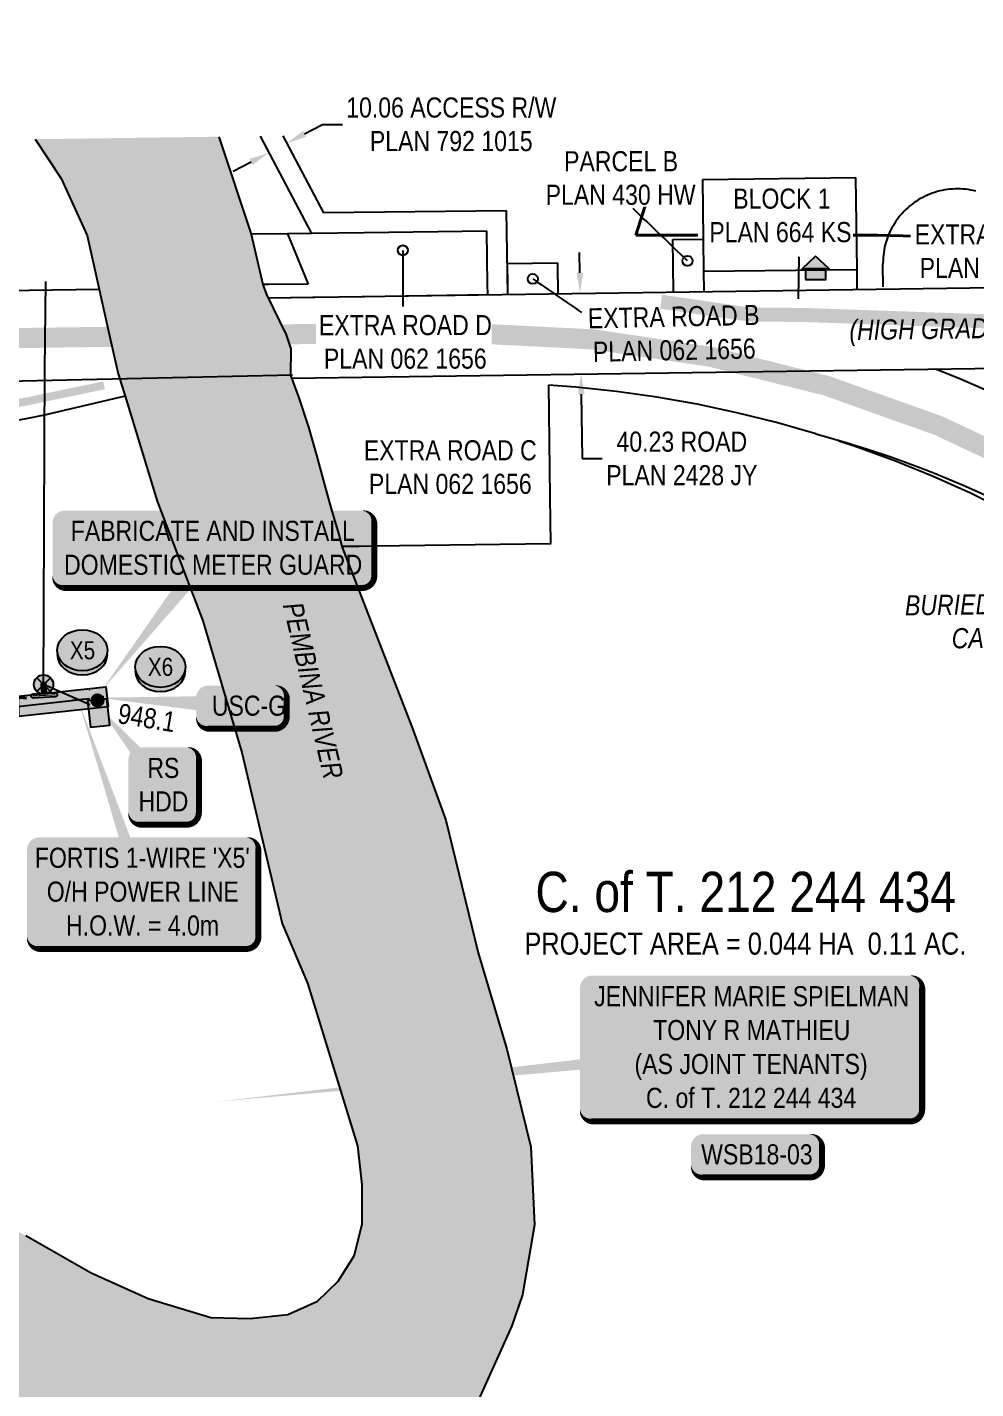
# Model space of a CAD drawing. Extents: x 57693 to 70573, y 5994359 to 6008381.
# Drawn here: x 59433 to 59904, y 5999540 to 6000217 of the extents above; entities that cross this region are included whole.
import ezdxf
from ezdxf.enums import TextEntityAlignment as Align

# ---------------------------------------------------------------- set-up
doc = ezdxf.new("R2010")
doc.units = 0
doc.header["$LTSCALE"] = 5
doc.header["$PDSIZE"] = -3
for name, pattern in [('COOP2', [10, 5, -1, 0, -1, 0, -1, 0, -1, 0, -1]), ('DASHDOT', [25.4, 12.7, -6.35, 0, -6.35]), ('foc-TIELINE', [1.875, 1.25, -0.625])]:
    doc.linetypes.add(name, pattern=pattern)
doc.layers.get('Defpoints').update_dxf_attribs({"color": 9})
for name, color, linetype in [('41', 7, 'Continuous'), ('AS-OWNER', 7, 'Continuous'), ('AS-POWER', 104, 'foc-POWER'), ('AS-POWER-EXISTING-PP', 72, 'Continuous'), ('AS-RESIDENCE', 14, 'Continuous'), ('AS-ROADS', 254, 'Continuous'), ('AS-SYMBOL', 7, 'Continuous'), ('AS-TELEPHONE', 224, 'foc-TEL'), ('AS-TELEPHONE-T', 224, 'Continuous'), ('C-SYMBOL', 7, 'Continuous'), ('F-RW', 190, 'Continuous'), ('L-AREAREQUIRED', 7, 'Continuous'), ('L-TITLEDB', 4, 'Continuous'), ('L-TITLEDB-T', 4, 'Continuous'), ('P-APEX RECON PAY ITEMS', 240, 'Continuous'), ('P-APEX RECON-LINE LIST', 240, 'Continuous'), ('P-APEX RECON-URBAN', 30, 'COOP2'), ('P-APEX RECON-WORK AREA', 104, 'Continuous'), ('P-BUFFER-PURPLE', 187, 'foc-TIELINE'), ('P-BUFFER-PURPLE-T', 187, 'Continuous'), ('P-CROSSINGS', 250, 'Continuous'), ('T-WATER', 160, 'Continuous'), ('T-WATER-H', 133, 'Continuous'), ('T-WATER-T', 170, 'Continuous')]:
    doc.layers.add(name, color=color, linetype=linetype)
doc.layers.add('AS-RECON EXISTING', color=151, linetype='DASHDOT', lineweight=40)
doc.layers.add('T-TEXT', color=48, linetype='Continuous', lineweight=18)
doc.layers.add('AS-STRUCTURE-H', color=7, linetype='Continuous', true_color=0xa8a8a8)
doc.layers.add('P-APEX RECON-TO BE DRILLED-H', color=7, linetype='Continuous', true_color=0xffafe1)
doc.styles.add('1.8', font='ARIALN.TTF', dxfattribs={"height": 2})
doc.styles.add('100L', font='ARIALN.TTF', dxfattribs={"height": 11})
doc.styles.add('175L', font='ARIALN.TTF', dxfattribs={"height": 10})
doc.styles.add('80', font='ARIALN.TTF', dxfattribs={"height": 10})
doc.styles.add('80CG', font='ARIALN.TTF', dxfattribs={"height": 10})
doc.styles.add('80LS', font='ARIALNI.TTF', dxfattribs={"height": 10})
doc.styles.add('Crossing', font='ARIALN.TTF', dxfattribs={"height": 10})
doc.styles.add('foc-LtypeFont', font='ARIALN.TTF', dxfattribs={"height": 7.349999999999999})
doc.linetypes.add('foc-POWER', pattern='A,6,-1,["P",foc-LtypeFont,S=0.2,R=0,X=-0.625,Y=-0.75],-1.239999999999999,4', length=12.24)
doc.linetypes.add('foc-TEL', pattern='A,2,-1,["T",foc-LtypeFont,S=0.2,R=0,X=-0.425,Y=-0.75],-1.239999999999999,8', length=12.24)
doc.dimstyles.new('Compass 5 000', dxfattribs={"dimscale": 5, "dimtxt": 9, "dimasz": 2, "dimexe": 0.2, "dimexo": 0.0625, "dimgap": 0.5, "dimtad": 0, "dimtih": 1, "dimtoh": 1, "dimzin": 0, "dimdsep": 46, "dimtxsty": '80CG', "dimcen": 0.1, "dimse1": 1, "dimse2": 1, "dimclrd": 256, "dimclrt": 256, "dimaunit": 1, "dimadec": 4, "dimazin": 0, "dimtfac": 0.06, "dimtofl": 0, "dimtmove": 0, "dimatfit": 1, "dimfxl": 0.2, "dimtolj": 1, "dimtzin": 0, "dimlwd": -1, "dimarcsym": 0})

# ---------------------------------------------------------------- blocks, each defined once
blk = doc.blocks.new('*D401')
at = {"layer": 'Defpoints', "color": 0, "transparency": 16777216}
for p in [(59740.50312612347, 6000085.310416507), (59708.13304963242, 6000044.528893986), (59740.96843756302, 6000044.907047641)]:
    blk.add_point(p, dxfattribs=at)
at = {"layer": 'L-TITLEDB-T', "transparency": 16777216}
for p, q in [((59707.55257933414, 6000094.931599751), (59707.43742047541, 6000104.930936651)), ((59708.24820849115, 6000034.529557086), (59708.61609171733, 6000002.585958834)), ((59708.61609171733, 6000002.585958834), (59718.61609171733, 6000002.585958833))]:
    blk.add_line(p, q, dxfattribs=at)
for points in [[(59709.21913548412, 6000094.950792894), (59705.88602318415, 6000094.912406608), (59707.66773819287, 6000084.932262852)], [(59709.91476464113, 6000034.548750228), (59706.58165234116, 6000034.510363942), (59708.13304963242, 6000044.528893986)]]:
    blk.add_solid(points, dxfattribs=at)
at = {"layer": 'L-TITLEDB-T', "transparency": 16777216, "insert": (59758.20340413229, 6000002.585958833), "char_height": 10, "attachment_point": 5, "style": '80CG', "bg_fill": 3, "box_fill_scale": 1.1, "bg_fill_color": 256, "bg_fill_true_color": 13158600, "bg_fill_transparency": 0}
blk.add_mtext('\\A1;40.23 ROAD\\PPLAN 2428 JY', dxfattribs=at)
blk = doc.blocks.new('*D402')
at = {"layer": 'Defpoints', "color": 0, "transparency": 16777216}
for p in [(59557.52899170294, 6000167.645925989), (59548.63040775526, 6000162.953039981), (59561.90557423513, 6000159.34711221)]:
    blk.add_point(p, dxfattribs=at)
at = {"layer": 'L-TITLEDB-T', "transparency": 16777216}
for p, q in [((59570.75089391321, 6000164.011908003), (59579.59621359315, 6000168.676703796)), ((59579.59621359315, 6000168.676703796), (59589.59621359315, 6000168.676703796)), ((59544.16167060891, 6000149.98943041), (59535.31635093037, 6000145.324634617))]:
    blk.add_line(p, q, dxfattribs=at)
for points in [[(59569.97342794761, 6000165.48612795), (59571.52835987881, 6000162.537688057), (59561.90557423513, 6000159.34711221)], [(59543.38420464331, 6000151.463650357), (59544.93913657451, 6000148.515210464), (59553.00699028745, 6000154.654226203)]]:
    blk.add_solid(points, dxfattribs=at)
at = {"layer": 'L-TITLEDB-T', "transparency": 16777216, "insert": (59643.63100213325, 6000168.676703797), "char_height": 10, "attachment_point": 5, "style": '80CG'}
blk.add_mtext('\\A1;10.06 ACCESS R/W\\PPLAN 792 1015', dxfattribs=at)
blk = doc.blocks.new('*U407')
h = blk.add_hatch(color=59)
edge = h.paths.add_edge_path()
edge.add_line((-78.99999999999999, -37), (78.99999999999999, -37))
edge.add_arc((79, -30.99999999999999), 6.000000000000007, 269.9999999999998, 359.9999999999999)
edge.add_line((85, -31), (85, 29.5))
edge.add_arc((79, 29.49999999999999), 6, 6.785183320455503e-14, 90.00000000000014)
edge.add_line((78.99999999999999, 35.5), (-78.99999999999999, 35.5))
edge.add_arc((-79, 29.49999999999999), 6.000000000000007, 89.99999999999987, 179.9999999999999)
edge.add_line((-85, 29.5), (-85, -31))
edge.add_arc((-79, -30.99999999999999), 6, 180, 270.0000000000001)
at = {"color": 1, "flags": 128}
blk.add_lwpolyline([(-78.99999999999999, -37, 3, 3, 0), (78.99999999999999, -37, 3, 3, 0.4142135623730951), (85, -31, 3, 3, 0), (85, 29.5, 3, 0, 0.4142135623730951), (78.99999999999999, 35.5, 0, 0, 0), (-78.99999999999999, 35.5, 0, 0, 0.4142135623730951), (-85, 29.5, 0, 0, 0), (-85, -31, 0, 3, 0.4142135623730951)], format="xyseb", close=True, dxfattribs=at)
blk.add_lwpolyline([(-266.3409267261349, -27.2723422927232, 0, 7.5, 0), (-2.380024894103966e-16, -1.249708663259222e-15, 0, 0, 0)], format="xyseb", dxfattribs=at)
at = {"color": 1, "style": '80'}
blk.add_attdef('ENTER_TEXT_001', (-35.98567530695772, -4.996589358799454), '', height=10, dxfattribs=at)
blk = doc.blocks.new('*U428')
at = {"true_color": 0xffffa8}
h = blk.add_hatch(color=51, dxfattribs=at)
edge = h.paths.add_edge_path()
edge.add_line((-26.49999999999998, -11.5), (26.49999999999998, -11.5))
edge.add_arc((26.49999999999999, -5.499999999999993), 6.000000000000007, 269.9999999999999, 359.9999999999999)
edge.add_line((32.49999999999999, -5.5), (32.49999999999999, 4))
edge.add_arc((26.49999999999999, 3.999999999999993), 6.000000000000007, 6.361109362927026e-14, 90.00000000000007)
edge.add_line((26.49999999999998, 10), (-26.49999999999998, 10))
edge.add_arc((-26.49999999999999, 3.999999999999993), 6.000000000000007, 89.99999999999993, 179.9999999999999)
edge.add_line((-32.49999999999999, 4), (-32.49999999999999, -5.5))
edge.add_arc((-26.49999999999999, -5.499999999999993), 6.000000000000007, 180, 270.0000000000001)
at = {"color": 240, "flags": 128}
blk.add_lwpolyline([(-26.49999999999998, -11.5, 3, 3, 0), (26.49999999999998, -11.5, 3, 3, 0.4142135623730951), (32.49999999999999, -5.5, 3, 3, 0), (32.49999999999999, 4, 3, 0, 0.4142135623730951), (26.49999999999998, 10, 0, 0, 0), (-26.49999999999998, 10, 0, 0, 0.4142135623730951), (-32.49999999999999, 4, 0, 0, 0), (-32.49999999999999, -5.5, 0, 3, 0.4142135623730951)], format="xyseb", close=True, dxfattribs=at)
for points in [[(-24.66848574560956, -8.425237775653855, 0, 10, 0), (0, 0, 5, 5, 0)], [(21.04760107717425, -6.930773778043736, 0, 10, 0), (0, 0, 5, 5, 0)]]:
    blk.add_lwpolyline(points, format="xyseb", dxfattribs=at)
at = {"color": 4, "style": '80'}
blk.add_attdef('OTHER_001', (-14.69645293315144, -5.003410641200546), '', height=10, dxfattribs=at)
blk = doc.blocks.new('POWERPOLE')
h = blk.add_hatch(color=255)
edge = h.paths.add_edge_path()
edge.add_arc((0, 0), 0.9600000000000002, 0, 360)
at = {"linetype": 'Continuous'}
for p, q in [((0.678822509938982, -0.678822509938982), (-0.678822509938982, 0.678822509938982)), ((-0.678822509938982, -0.678822509938982), (0.678822509938982, 0.678822509938982))]:
    blk.add_line(p, q, dxfattribs=at)
blk.add_circle((0, 0), 0.9600000000000002, dxfattribs=at)
blk = doc.blocks.new('*U424')
h = blk.add_hatch(color=255)
h.dxf.hatch_style = 1
edge = h.paths.add_edge_path()
edge.add_arc((-1.098514127052731, -0.0571551630701642), 0.2, 92.97838629278311, 272.97838629278306, ccw=False)
edge.add_line((-1.10890597488367, 0.1425746782121505), (0.1893379934513757, 0.2101216891132537))
edge.add_line((0.1893379934513757, 0.2101216891132537), (1.088122279221792, 0.2568850043524789))
edge.add_arc((1.098514127052731, 0.0571551630701642), 0.2, -87.02161370721689, 92.97838629278311, ccw=False)
edge.add_line((1.10890597488367, -0.1425746782121505), (-1.088122279221792, -0.2568850043524789))
h = blk.add_hatch(color=255)
h.dxf.hatch_style = 1
edge = h.paths.add_edge_path()
edge.add_arc((-0.05640000000130402, 1.083999999985099), 0.2, 2.9783862927831137, 182.978386292783, ccw=False)
edge.add_line((0.1433298412810107, 1.094391847816038), (0.1893379934513757, 0.2101216891132537))
edge.add_line((0.1893379934513757, 0.2101216891132537), (-0.2101216891132536, 0.1893379934513758))
edge.add_line((-0.2101216891132536, 0.1893379934513758), (-0.2561298412836187, 1.07360815215416))
at = {"color": 255}
blk.add_lwpolyline([(-1.088122279221792, -0.2568850043524789, -0.9999999999999999), (-1.10890597488367, 0.1425746782121505), (0.1893379934513757, 0.2101216891132537), (1.088122279221792, 0.2568850043524789, -0.9999999999999999), (1.10890597488367, -0.1425746782121505)], format="xyb", close=True, dxfattribs=at)
at = {"color": 72, "const_width": 0.1, "flags": 128}
for points in [[(-1.098514127052731, -0.05715516307016419), (1.098514127052731, 0.05715516307016419)], [(-0.05640000000130402, 1.083999999985099), (0, 0)]]:
    blk.add_lwpolyline(points, dxfattribs=at)
at = {"color": 255, "flags": 128}
blk.add_lwpolyline([(-0.2561298412836187, 1.07360815215416, -0.9999999999999999), (0.1433298412810107, 1.094391847816038), (0.1893379934513757, 0.2101216891132537), (-0.2101216891132536, 0.1893379934513758)], format="xyb", close=True, dxfattribs=at)
blk = doc.blocks.new('res_occ')
for points in [[(0.1000986410450423, 0.8906701123119093), (-1.256710929257224, -0.3736609102117654), (1.456908211347308, -0.3736609102117654)], [(-0.8999013589549576, -1.425351696405505), (1.100098641045042, -1.425351696405505), (1.100098641045042, -0.3736609102117654), (-0.8999013589549576, -0.3736609102117654)]]:
    blk.add_hatch(color=14).paths.add_polyline_path(points)
at = {"color": 14}
for points in [[(0.1000986410450423, 0.8906701123119093), (-1.256710929257224, -0.3736609102117654), (1.456908211347308, -0.3736609102117654)], [(-0.8999013589549576, -1.425351696405505), (1.100098641045042, -1.425351696405505), (1.100098641045042, -0.3736609102117654), (-0.8999013589549576, -0.3736609102117654)]]:
    blk.add_lwpolyline(points, close=True, dxfattribs=at)
blk = doc.blocks.new('*U520')
at = {"true_color": 0xffffa8}
h = blk.add_hatch(color=51, dxfattribs=at)
edge = h.paths.add_edge_path()
edge.add_line((-74, -20), (74, -20))
edge.add_arc((74, -13.99999999999999), 6.000000000000007, 269.9999999999998, 359.9999999999999)
edge.add_line((80, -14), (80, 12.5))
edge.add_arc((74, 12.5), 6, 0, 90)
edge.add_line((74, 18.5), (-74, 18.5))
edge.add_arc((-74, 12.49999999999999), 6.000000000000007, 89.99999999999987, 179.9999999999999)
edge.add_line((-80, 12.5), (-80, -14))
edge.add_arc((-74, -14), 6, 180, 270)
at = {"color": 240, "flags": 128}
blk.add_lwpolyline([(-74, -20, 3, 3, 0), (73.99999999999999, -20, 3, 3, 0.4142135623730951), (80, -14, 3, 3, 0), (80, 12.5, 3, 0, 0.4142135623730951), (74, 18.5, 0, 0, 0), (-73.99999999999999, 18.5, 0, 0, 0.4142135623730951), (-80, 12.5, 0, 0, 0), (-80, -14, 0, 3, 0.4142135623730951)], format="xyseb", close=True, dxfattribs=at)
for points in [[(-55.79298004153335, -71.30392753599611, 0, 10, 0), (0, 0, 5, 5, 0)], [(20.51600435733357, -2.102764657405074, 0, 9.999999999999998, 0), (0, 0, 4.999999999999999, 4.999999999999999, 0)]]:
    blk.add_lwpolyline(points, format="xyseb", dxfattribs=at)
at = {"color": 4, "style": '80'}
blk.add_attdef('OTHER_001', (-14.69645293315144, -5.003410641200546), '', height=10, dxfattribs=at)
blk = doc.blocks.new('RISER')
h = blk.add_hatch(color=255)
h.dxf.hatch_style = 1
edge = h.paths.add_edge_path()
edge.add_arc((0, 0), 0.7000000000000001, 0, 360)
blk.add_hatch(color=13).paths.add_polyline_path([(0.5809894393423747, -0.1498374831999172), (-0.5809055220925075, -0.1501624933266612, 0.7745966773228882)])
at = {"color": 13}
blk.add_line((-0.5809055220925075, -0.1501624933266612), (0.5809894393423747, -0.1498374831996898), dxfattribs=at)
blk.add_circle((0, 0), 0.6000000000000001, dxfattribs=at)
blk = doc.blocks.new('*U521')
at = {"true_color": 0xffffa8}
h = blk.add_hatch(color=51, dxfattribs=at)
edge = h.paths.add_edge_path()
edge.add_line((-11.49999999999999, -20), (11.49999999999997, -20))
edge.add_arc((11.49999999999998, -13.99999999999999), 6.000000000000007, 269.9999999999999, 359.9999999999999)
edge.add_line((17.49999999999999, -14), (17.49999999999999, 12.5))
edge.add_arc((11.49999999999999, 12.5), 6, 0, 90)
edge.add_line((11.49999999999999, 18.5), (-11.49999999999997, 18.5))
edge.add_arc((-11.49999999999998, 12.49999999999999), 6.000000000000007, 89.99999999999993, 179.9999999999999)
edge.add_line((-17.49999999999999, 12.5), (-17.49999999999999, -14))
edge.add_arc((-11.49999999999999, -14), 6, 180, 270)
at = {"color": 240, "flags": 128}
for points in [[(-31.63769243197403, 38.04340803449576, 0, 9.999999999999998, 0), (0, 0, 4.999999999999999, 4.999999999999999, 0)], [(12.97316884552068, -8.03331382636433, 0, 9.999999999999998, 0), (0, 0, 4.999999999999999, 4.999999999999999, 0)]]:
    blk.add_lwpolyline(points, format="xyseb", dxfattribs=at)
blk.add_lwpolyline([(-11.49999999999999, -20, 3, 3, 0), (11.49999999999997, -20, 3, 3, 0.4142135623730951), (17.49999999999999, -14, 3, 3, 0), (17.49999999999999, 12.5, 3, 0, 0.4142135623730951), (11.49999999999999, 18.5, 0, 0, 0), (-11.49999999999997, 18.5, 0, 0, 0.4142135623730951), (-17.49999999999999, 12.5, 0, 0, 0), (-17.49999999999999, -14, 0, 3, 0.4142135623730951)], format="xyseb", close=True, dxfattribs=at)
at = {"color": 4, "style": '80'}
blk.add_attdef('OTHER_001', (-14.69645293315144, -5.003410641200546), '', height=10, dxfattribs=at)
blk = doc.blocks.new('xing2')
h = blk.add_hatch(color=50)
h.dxf.hatch_style = 1
edge = h.paths.add_edge_path()
edge.add_ellipse((0, 0), major_axis=(-12.5, 0), ratio=0.8162973455633619, start_angle=0, end_angle=360)
h = blk.add_hatch(color=250)
h.dxf.hatch_style = 1
edge = h.paths.add_edge_path()
edge.add_ellipse((0, -2.047489049626165), major_axis=(-12.5, 0), ratio=0.8162973455633619, start_angle=0, end_angle=180)
edge.add_line((12.5, -2.047489049626165), (12.5, 0))
edge.add_ellipse((0, 0), major_axis=(-12.5, 0), ratio=0.8162973455633619, start_angle=0, end_angle=180, ccw=False)
edge.add_line((-12.5, 0), (-12.5, -2.047489049626165))
at = {"color": 250}
blk.add_ellipse((0, 0), major_axis=(-12.5, 0), ratio=0.8162973455633619, dxfattribs=at)
blk.add_ellipse((0, -2.047489049626165), major_axis=(-12.5, 0), ratio=0.8162973455633619, start_param=0, end_param=3.141592653589793, dxfattribs=at)
at = {"color": 250, "style": 'Crossing'}
blk.add_attdef('CROSSING', text='', height=9, dxfattribs=at).set_placement((0.08916442567715421, 0.0199513138486509), align=Align.MIDDLE_CENTER)
at = {"color": 250, "style": 'Crossing', "flags": 1}
for tag, p in [('OWNER', (0.08916442567715421, -12.49201765665748)), ('DESCRIPTION', (0.08916442567715421, -25.770021277247)), ('LOCATION', (0.08916442567715421, -39.30337514164421)), ('DWG_REF', (0.08916442567715421, -52.83672900604233))]:
    blk.add_attdef(tag, text='', height=9, dxfattribs=at).set_placement(p, align=Align.MIDDLE_CENTER)
blk = doc.blocks.new('*U2089')
h = blk.add_hatch(color=255)
edge = h.paths.add_edge_path()
edge.add_line((-51.49999999999999, -28.5), (51.49999999999999, -28.5))
edge.add_arc((51.49999999999999, -22.5), 6, 270, 360)
edge.add_line((57.49999999999999, -22.5), (57.49999999999999, 21))
edge.add_arc((51.49999999999999, 21), 6, 0, 90)
edge.add_line((51.49999999999999, 27), (-51.49999999999999, 27))
edge.add_arc((-51.49999999999999, 21), 6, 90, 180)
edge.add_line((-57.49999999999999, 21), (-57.49999999999999, -22.5))
edge.add_arc((-51.49999999999999, -22.5), 6, 180, 270)
at = {"color": 104, "flags": 128}
blk.add_lwpolyline([(-32.10852788999323, 95.37827814338834, 0, 7.5, 0), (-3.398394867633904e-15, 0, 0, 0, 0)], format="xyseb", dxfattribs=at)
blk.add_lwpolyline([(-51.49999999999999, -28.5, 3, 3, 0), (51.49999999999999, -28.5, 3, 3, 0.414213562373095), (57.49999999999999, -22.5, 3, 3, 0), (57.49999999999999, 21, 3, 0, 0.414213562373095), (51.49999999999999, 27, 0, 0, 0), (-51.49999999999999, 27, 0, 0, 0.414213562373095), (-57.49999999999999, 21, 0, 0, 0), (-57.49999999999999, -22.5, 0, 3, 0.414213562373095)], format="xyseb", close=True, dxfattribs=at)
at = {"color": 104, "style": '80'}
blk.add_attdef('ENTER_TEXT_001', (-26.84515688949523, -4.918144611186903), '', height=10, dxfattribs=at)
blk = doc.blocks.new('*U2090')
at = {"true_color": 0xffffa8}
h = blk.add_hatch(color=51, dxfattribs=at)
edge = h.paths.add_edge_path()
edge.add_line((-16.49999999999999, -11.5), (16.49999999999997, -11.5))
edge.add_arc((16.49999999999998, -5.499999999999993), 6.000000000000007, 269.9999999999999, 359.9999999999999)
edge.add_line((22.49999999999999, -5.5), (22.49999999999999, 4))
edge.add_arc((16.49999999999999, 4), 6, 0, 90)
edge.add_line((16.49999999999999, 10), (-16.49999999999997, 10))
edge.add_arc((-16.49999999999998, 3.999999999999993), 6.000000000000007, 89.99999999999993, 179.9999999999999)
edge.add_line((-22.49999999999999, 4), (-22.49999999999999, -5.5))
edge.add_arc((-16.49999999999999, -5.5), 6, 180, 270)
at = {"color": 240, "flags": 128}
for points in [[(-71.72496677168621, 3.959856230891997, 0, 9.999999999999998, 0), (0, 0, 4.999999999999999, 4.999999999999999, 0)], [(12.97316884552068, -8.03331382636433, 0, 9.999999999999998, 0), (0, 0, 4.999999999999999, 4.999999999999999, 0)]]:
    blk.add_lwpolyline(points, format="xyseb", dxfattribs=at)
blk.add_lwpolyline([(-16.49999999999999, -11.5, 3, 3, 0), (16.49999999999997, -11.5, 3, 3, 0.4142135623730951), (22.49999999999999, -5.5, 3, 3, 0), (22.49999999999999, 4, 3, 0, 0.4142135623730951), (16.49999999999999, 10, 0, 0, 0), (-16.49999999999997, 10, 0, 0, 0.4142135623730951), (-22.49999999999999, 4, 0, 0, 0), (-22.49999999999999, -5.5, 0, 3, 0.4142135623730951)], format="xyseb", close=True, dxfattribs=at)
at = {"color": 4, "style": '80'}
blk.add_attdef('OTHER_001', (-14.69645293315144, -5.003410641200546), '', height=10, dxfattribs=at)

msp = doc.modelspace()

# ---------------------------------------------------------------- hatches: boundary and pattern name
at = {"layer": 'AS-STRUCTURE-H'}
h = msp.add_hatch(color=256, dxfattribs=at)
h.dxf.hatch_style = 1
h.paths.add_polyline_path([(59462.89366228842, 5999882.081881732), (59464.31045017538, 5999869.008336488), (59473.95512184379, 5999870.053535301), (59472.53833395648, 5999883.127080545)])
at = {"layer": 'P-APEX RECON-TO BE DRILLED-H'}
h = msp.add_hatch(color=256, dxfattribs=at)
h.dxf.hatch_style = 1
h.paths.add_polyline_path([(59473.21735357312, 5999879.210698521), (59412.4519103185, 5999872.682315437), (59411.38449826696, 5999882.617664813), (59472.08075170589, 5999889.138614393)])
at = {"layer": 'T-WATER-H'}
h = msp.add_hatch(color=256, dxfattribs=at)
h.dxf.hatch_style = 1
h.paths.add_polyline_path([(59528.14877930316, 6000162.571345073), (59544.21389989172, 6000114.139441306), (59550.06618040305, 6000089.064661697), (59550.63702078342, 6000087.302193725), (59551.82853388823, 6000084.089721189), (59561.53838284466, 6000064.10162391), (59563.78172595287, 6000057.544689311), (59563.96008834914, 6000057.065827624), (59563.74298412006, 6000044.034185796), (59567.91320632361, 6000032.805529275), (59572.69751966715, 6000018.164839317), (59576.64987449741, 6000004.290413157), (59579.97449276781, 5999992.040122171), (59584.01330213574, 5999977.653452181), (59588.04243354781, 5999963.736868917), (59589.33705892909, 5999958.800165332), (59624.42818657605, 5999868.477145551), (59640.98839090746, 5999822.759281225), (59657.0777635273, 5999756.884822634), (59671.28618789829, 5999708.952480137), (59683.23945276003, 5999660.488241975), (59685.05031197156, 5999621.679468875), (59679.08434867447, 5999586.826422639), (59673.69475445131, 5999571.409271748), (59654.20834849938, 5999528.12461329), (59644.92450295214, 5999516.385308105), (59599.42778302919, 5999480.523508112), (59581.99756561574, 5999477.410525125), (59543.8993052139, 5999478.240460555), (59508.34451613626, 5999482.970784683), (59464.42018377793, 5999499.495495581), (59433.67418691437, 5999506.757585541), (59433.06448743897, 5999506.900800275), (59405.37665090273, 5999519.436152929), (59380.28325050375, 5999535.447623297), (59338.3394837884, 5999577.260150705), (59272.36228995597, 5999635.416012838), (59248.05100873593, 5999651.266406581), (59141.33290967484, 5999708.14696472), (59111.80431273278, 5999719.07713216), (59026.26340936893, 5999735.386945018), (58987.15072793816, 5999736.013727289), (58908.67255028871, 5999730.246244758), (58837.78099485996, 5999718.183337017), (58820.78697610907, 5999714.061400281), (58704.29342279495, 5999705.349015311), (58648.09926592708, 5999698.131805658), (58631.40282888886, 5999694.3173125), (58627.83029721738, 5999693.013036147), (58607.81814516254, 5999685.702859734), (58570.46439849921, 5999672.057463239), (58538.68061785392, 5999662.124800587), (58505.23269450903, 5999653.89360466), (58447.77543608389, 5999626.500153258), (58422.21166286061, 5999609.700996052), (58393.77491215128, 5999577.54230536), (58377.1503100027, 5999552.861028345), (58370.46061381893, 5999539.328894714), (58354.7180991281, 5999455.005236074), (58328.02356235419, 5999359.866099044), (58303.65570002072, 5999282.891849919), (58295.43635400369, 5999243.121422439), (58292.90678259816, 5999230.886920237), (58287.91698833414, 5999196.228982824), (58286.57248964024, 5999142.472596412), (58217.72312712783, 5999141.513947223), (58216.92778886569, 5999145.102136952), (58213.03086658971, 5999182.964551789), (58212.71160914409, 5999241.869300501), (58213.81125410851, 5999256.87521605), (58218.26665288606, 5999317.704949359), (58223.79046747473, 5999352.617665165), (58225.6946979313, 5999390.918575416), (58229.31235397823, 5999407.795420241), (58238.71389710844, 5999438.480957076), (58258.7087837764, 5999480.093079848), (58275.89418008813, 5999524.154816764), (58298.31314571144, 5999564.567733648), (58336.68545521134, 5999630.41964019), (58347.49829875529, 5999644.861609821), (58363.88076895774, 5999666.745851461), (58395.05795605617, 5999697.051637863), (58420.52307995139, 5999713.190845828), (58435.67942206449, 5999718.886225817), (58448.92310543556, 5999726.578997812), (58460.51300619483, 5999736.091898222), (58474.32455953459, 5999742.834957865), (58521.71852931113, 5999757.157651437), (58555.22250017985, 5999765.391247202), (58606.76800368756, 5999771.001778206), (58610.90615569637, 5999771.453368417), (58626.84870541554, 5999772.896155698), (58668.46886569978, 5999776.661593363), (58707.21870714753, 5999776.386947331), (58725.5717431753, 5999778.622131642), (58742.2044190843, 5999782.797281979), (58837.40982896629, 5999814.150719537), (58867.54315215309, 5999825.421580116), (58900.62331535308, 5999833.763120324), (58960.04784722708, 5999833.980565696), (58994.66623383563, 5999828.09118622), (59032.57610585174, 5999825.336314253), (59049.38874752725, 5999821.959364382), (59139.80150723243, 5999810.019770463), (59198.99462212856, 5999787.20595083), (59241.12266056684, 5999765.84400316), (59281.58913834574, 5999743.662458687), (59341.87817172797, 5999700.423762907), (59372.28922762721, 5999667.743284559), (59392.83803263147, 5999647.552215016), (59425.76424073961, 5999619.854506196), (59432.2005658867, 5999616.179639265), (59464.67770960895, 5999597.616010561), (59493.09961528513, 5999584.881936851), (59524.14525759553, 5999575.423229156), (59543.65075905481, 5999574.868882816), (59562.43508087608, 5999576.87494321), (59576.79103823944, 5999583.394649375), (59587.28447498943, 5999593.47735135), (59595.14318422748, 5999606.144658299), (59599.14049715848, 5999621.885125329), (59599.14559561345, 5999641.621090141), (59597.04529368133, 5999660.924871981), (59572.20992156689, 5999741.820100947), (59559.62983781417, 5999771.50262371), (59539.61009357204, 5999856.475818162), (59520.11775872365, 5999921.91488736), (59497.52176252466, 5999981.462245931), (59481.5752853754, 6000033.638174691), (59478.20950761042, 6000044.682117851), (59474.0602396178, 6000063.004351431), (59462.64895791855, 6000113.450495286), (59449.74775614803, 6000141.746696578), (59436.83117877367, 6000161.323427817)])

# ---------------------------------------------------------------- linework, layer by layer
at = {"layer": '41'}
for points in [[(59559.98539554582, 6000163.006414103), (59580.21814818994, 6000124.645222414)], [(59671.16508533254, 6000125.785185082), (59580.21814818994, 6000124.645222414)]]:
    msp.add_lwpolyline(points, dxfattribs=at)
at = {"layer": 'AS-POWER'}
msp.add_line((59464.081, 5999880.099000029), (59441.054, 5999890.25500003), dxfattribs=at)
at = {"layer": 'AS-POWER', "flags": 128}
for points in [[(59816.23800000526, 6000081.939999396), (59816.44100000562, 6000102.910999395)], [(59441.054, 5999890.25500003), (59441.20599999876, 5999927.139000028), (59441.20599999898, 5999927.159000005), (59441.20599999908, 5999927.164000006), (59441.5489999994, 6000010.403000027), (59441.6999999996, 6000046.756000008), (59442.14142832779, 6000090.5328326)]]:
    msp.add_lwpolyline(points, dxfattribs=at)
at = {"layer": 'AS-RECON EXISTING', "flags": 128}
for points in [[(59745.23296488444, 6000144.864851293), (59735.33397263064, 6000113.645855743), (59855.37195935407, 6000113.697849691), (60136.7104997676, 6000106.107270646), (60195.53993524843, 6000104.519865237), (60265.74894332497, 6000105.571890485), (60266.21491780525, 6000079.811862461), (60298.02910290075, 6000080.248076187), (60337.80013200724, 6000080.214277904), (60348.58925980251, 6000080.467965522)], [(58148.94023080474, 5999856.044077108), (58155.48724770805, 5999857.9596458), (58250.09884280406, 5999885.151485455), (58348.4524014104, 5999913.732862708), (58454.51200402919, 5999944.229654034), (58466.03759293955, 5999947.48605092), (58475.81400802165, 5999950.132446576), (58540.42867747003, 5999969.136280669), (58555.20482647896, 5999973.173680956), (58557.38878743798, 5999973.511450012), (58560.82528959889, 5999974.078583771), (58565.66283144088, 5999975.504479426), (58570.10705282247, 5999976.866243204), (58572.16125735408, 5999978.496581436), (58572.6673865566, 5999978.865287613), (58573.50042045077, 5999979.472162924), (58594.25141356006, 5999980.047000708), (58614.3415212821, 5999980.158267685), (58626.69663819912, 5999978.225585083), (58636.54399612017, 5999975.299048774), (58642.79652644627, 5999972.536769522), (58652.65481597959, 5999968.079388231), (58672.83219080355, 5999958.10955257), (58696.29508657883, 5999946.783949479), (58719.42537666847, 5999935.530247807), (58736.16905409135, 5999927.382067387), (58757.47372248545, 5999916.843040973), (58775.63662761497, 5999908.343100387), (58796.27857979141, 5999898.363609531), (58819.58922270002, 5999887.328847796), (58838.36141669557, 5999878.078535641), (58854.23059570105, 5999870.167843223), (58862.53280160559, 5999866.091897509), (58870.14725243804, 5999864.054318674), (58880.36312278279, 5999866.263277168), (58884.11451201956, 5999867.700710915), (58889.71042209021, 5999868.711545034), (58896.97764611883, 5999869.525408351), (58907.18359887228, 5999866.825719251), (58913.71964731778, 5999862.521618651), (58922.44570401747, 5999856.061532343), (58927.10045495175, 5999853.104171509), (58931.88067468956, 5999851.134664214), (58936.14828904418, 5999850.883067089), (58942.35802990835, 5999851.588780168), (58948.43514734144, 5999851.518386592), (58955.60386132864, 5999852.100128517), (58965.09806033171, 5999852.68897267), (58982.39336668895, 5999854.499679172), (59008.06780626826, 5999856.59548627), (59021.07291254657, 5999858.377072259), (59037.51937693401, 5999859.166890565), (59051.99198784027, 5999860.096053986), (59071.72118103308, 5999861.146289101), (59084.94933204749, 5999861.973563959), (59103.69785838852, 5999863.215068645), (59116.82081847839, 5999863.716881617), (59136.08162464332, 5999864.908164088), (59158.47485445948, 5999866.022998277), (59175.20289356315, 5999866.946379148), (59196.94395046274, 5999868.560985052), (59217.97041156403, 5999869.627736241), (59251.3322416708, 5999871.390885417), (59273.75069042699, 5999872.533981236), (59291.2171671442, 5999873.719991738), (59311.45736018298, 5999875.142625412), (59330.02195645372, 5999876.463589494), (59350.26938869644, 5999877.79610456), (59374.52845668281, 5999879.403937135), (59397.18878195067, 5999881.51680893), (59407.28056068958, 5999883.006669919), (59418.0467614054, 5999884.031395078), (59422.3876742742, 5999884.453763324), (59438.17783586161, 5999882.896455149), (59442.33540781584, 5999882.844914377), (59445.21691192206, 5999883.221058563), (59458.27888858716, 5999886.615451004), (59466.70603238622, 5999888.284927107), (59467.74548510788, 5999882.352259272)]]:
    msp.add_lwpolyline(points, dxfattribs=at)
at = {"layer": 'AS-RESIDENCE'}
msp.add_lwpolyline([(59462.89366228842, 5999882.081881732), (59464.31045017538, 5999869.008336488), (59473.95512184379, 5999870.053535301), (59472.53833395648, 5999883.127080545)], close=True, dxfattribs=at)
at = {"layer": 'AS-ROADS', "flags": 128}
for points, const_width in [([(59747.8670613238, 6000080.575609572), (59790.93788264234, 6000074.245564398), (59819.75730471126, 6000073.929056358), (60010.92169605324, 6000067.255416203), (60237.23530999615, 6000069.869065257)], 6.994766778999957), ([(59300.74516906235, 6000058.361339023), (59305.75284605029, 6000046.253420279), (59316.11954493635, 6000040.1109483), (59350.36559536019, 6000032.523313977), (59373.95014936272, 6000029.45598723), (59401.61921836553, 6000028.480000673), (59409.37305291423, 6000028.157108344), (59430.89435802875, 6000030.590262482), (59471.11736170803, 6000038.985092907)], 3.997009587999979)]:
    msp.add_lwpolyline(points, dxfattribs=dict(at, const_width=const_width))
at = {"layer": 'AS-ROADS', "const_width": 9.992523969999958, "flags": 128}
msp.add_lwpolyline([(57697.88773519541, 6000038.207852048), (59594.94321866173, 6000064.799870816), (59655.15085774374, 6000064.799870816, -0.2742452301988756), (60188.05912488764, 5999747.50108075), (60359.46519552552, 5999378.453029458)], format="xyb", dxfattribs=at)
at = {"layer": 'AS-TELEPHONE', "flags": 128}
msp.add_lwpolyline([(59288.56413607147, 6000038.06153243), (59564.76058288126, 6000044.274095448)], dxfattribs=at)
msp.add_lwpolyline([(59824.84523494462, 6000014.906995007, -0.2236785324602865), (60186.76993853952, 5999705.881509637), (60193.57537151172, 5999688.80312219), (60205.74345117529, 5999666.594566995), (60229.16443503529, 5999621.613495347), (60235.17172407708, 5999612.667738931), (60250.52127337697, 5999578.064694091), (60269.13973319549, 5999535.103480166), (60329.22772190678, 5999400.600312918)], format="xyb", dxfattribs=at)
at = {"layer": 'F-RW'}
for points in [[(59548.70218911574, 6000162.852221399), (59574.19467129285, 6000114.518917819)], [(59559.98539554582, 6000163.006414103), (59580.21814818994, 6000124.645222414)], [(59671.16508533254, 6000125.785185082), (59580.21814818994, 6000124.645222414)], [(59671.77937446317, 6000084.213619205), (59671.16508533254, 6000125.785185082)]]:
    msp.add_lwpolyline(points, dxfattribs=at)
at = {"layer": 'L-TITLEDB', "flags": 128}
for points in [[(59436.83117877367, 6000161.323427817), (59449.74775614803, 6000141.746696578), (59462.64895791855, 6000113.450495286), (59474.0602396178, 6000063.004351431), (59478.20950761042, 6000044.682117851), (59481.5752853754, 6000033.638174691), (59440.61628635904, 6000024.035234871), (59439.67601455551, 6000023.817307655), (59433.21345170706, 6000022.455086146), (59426.70728204281, 6000021.319234123), (59424.64778839886, 6000021.008530132), (59418.10923653619, 6000020.175188413), (59411.54558444036, 6000019.570546477), (59404.96482890727, 6000019.195340998), (59398.37498757125, 6000019.050029128), (59391.78408913814, 6000019.134787942), (59385.20016360177, 6000019.449514134), (59378.63123246223, 6000019.993824276), (59372.08529895165, 6000020.76705528), (59365.57033828549, 6000021.768265069), (59359.09428794251, 6000022.996233838), (59284.57160999467, 6000038.479573231)], [(59552.5952262693, 6000082.511455454), (59552.5952262693, 6000082.511455454), (59574.70824105036, 6000082.827269032), (59600.70475354302, 6000083.198545933), (59661.72741570676, 6000084.070059175), (59661.65287460348, 6000089.062174545), (59661.26104207648, 6000115.610851302)], [(58623.03961469034, 6000074.722186513), (59468.67762423392, 6000086.799416449)], [(59552.5952262693, 6000082.511455454), (59970.97634725396, 6000088.486689509)], [(59564.32208420318, 6000042.474912548), (60219.918, 6000051.838)], [(59691.88671291963, 6000039.055821328), (59692.69138492372, 5999983.567221858), (59693.01882160817, 5999960.149313601), (59605.43944206934, 5999959.040887581), (59597.64977165859, 5999958.942608715), (59589.33705892909, 5999958.800165332)]]:
    msp.add_lwpolyline(points, dxfattribs=at)
at = {"layer": 'L-TITLEDB'}
for points in [[(59768.56770545991, 6000141.335532831), (59844.68737405448, 6000142.293625668)], [(59768.93771509746, 6000111.655929419), (59768.56770545991, 6000141.335532831)], [(59845.27107483795, 6000096.616382526), (59844.68737405448, 6000142.293625668)], [(59904.24729009562, 6000135.489234521), (59902.99169017113, 6000135.786656342), (59901.72647524727, 6000136.040077149), (59900.45318679517, 6000136.249188278), (59899.17337611761, 6000136.413734867), (59897.88860246888, 6000136.533516442), (59896.60043114412, 6000136.608387128), (59895.31043158563, 6000136.638255701), (59894.02017545867, 6000136.623085686), (59892.73123473632, 6000136.562895652), (59891.44517980271, 6000136.45775893), (59890.16357751192, 6000136.307803526), (59888.88798930067, 6000136.113212253), (59887.61996927635, 6000135.874222075), (59886.361062328, 6000135.591124246), (59885.11280223753, 6000135.264263653), (59883.87670982082, 6000134.894038525), (59882.65429106409, 6000134.48089992), (59881.44703529854, 6000134.025351215), (59880.2564133768, 6000133.527947367), (59879.0838758934, 6000132.989294386), (59877.93085139925, 6000132.410048624), (59876.79874468322, 6000131.790915713), (59875.68893503792, 6000131.132649984), (59874.60277460013, 6000130.436053492), (59873.54158668776, 6000129.701974839), (59872.50666419723, 6000128.931308466), (59871.49926801986, 6000128.124993286), (59870.52062551517, 6000127.284011666), (59869.57192900668, 6000126.409388214), (59868.65433434043, 6000125.502188522), (59867.76895945772, 6000124.563517874), (59866.91688305725, 6000123.594519927), (59866.09914326346, 6000122.596375166), (59865.31673636403, 6000121.570299793), (59864.57061560431, 6000120.51754384), (59863.86169001723, 6000119.439389922), (59863.19082331676, 6000118.337151664), (59862.55883285524, 6000117.212171949), (59861.96648861574, 6000116.065821385), (59861.41451227678, 6000114.899496629), (59860.90357633847, 6000113.714618664), (59860.43430329848, 6000112.512631116), (59860.00726489127, 6000111.29499833), (59859.62298140202, 6000110.063203924), (59859.28192101853, 6000108.818748536), (59858.98449926879, 6000107.563148424), (59858.73107851818, 6000106.297933317), (59858.52196752209, 6000105.02464469), (59858.35742104868, 6000103.744833844), (59858.23763957176, 6000102.460060035), (59858.162769029, 6000101.171888562), (59858.13290063623, 6000099.881888863), (59858.13528969574, 6000099.201234197)], [(59562.214109314, 6000114.365395179), (59544.21389989172, 6000114.139441306)], [(59574.19467129285, 6000114.518917819), (59562.214109314, 6000114.365395179)], [(59562.214109314, 6000114.365395179), (59572.61704572069, 6000089.342673902)], [(59600.300538078, 6000114.847192789), (59574.19467129285, 6000114.518917819)], [(59661.26080110582, 6000115.610848283), (59600.300538078, 6000114.847192789)], [(59753.71834544136, 6000111.463180345), (59768.93771509746, 6000111.655929419)], [(59754.04124155589, 6000085.414457421), (59753.71834544136, 6000111.463180345)], [(59769.13836603521, 6000095.656648668), (59768.93771509746, 6000111.655929419)], [(59671.55306871895, 6000099.528694272), (59696.39291137575, 6000099.873830223)], [(59696.39291137575, 6000099.873830223), (59696.45938646757, 6000098.69141991)], [(59671.56985842609, 6000098.356687346), (59671.55306871895, 6000099.528694272)], [(59671.68565079528, 6000090.585514953), (59671.56985842609, 6000098.356687346)], [(59696.45938646757, 6000098.69141991), (59696.66874707495, 6000084.569084159)], [(59769.13836603521, 6000095.656648668), (59845.27107483795, 6000096.616382526)], [(59769.26957203358, 6000085.605954393), (59769.13836603521, 6000095.656648668)], [(59845.39628788173, 6000086.565860389), (59845.27107483795, 6000096.616382526)], [(59858.2769467781, 6000087.937346479), (59858.13510498781, 6000099.200853425)], [(59552.93002353131, 6000089.099513774), (59550.06618040305, 6000089.064661697)], [(59572.61704572069, 6000089.342673902), (59552.93002353131, 6000089.099513774)], [(59671.77941038879, 6000084.213619717), (59671.68565079528, 6000090.585514953)], [(60223.78429241239, 5999732.144237136), (60213.9288892492, 5999751.819028422), (60203.39285021942, 5999771.137887018), (60192.18901172622, 5999790.07727607), (60180.33102377233, 5999808.614120806), (60167.8333333386, 5999826.72583708), (60154.71116678329, 5999844.390358585), (60140.98051129011, 5999861.586163861), (60126.65809538137, 5999878.292302524), (60111.7613685604, 5999894.488420679), (60096.30848002553, 5999910.154785857), (60080.31825658296, 5999925.272311062), (60063.81017969266, 5999939.822577897), (60046.8043617442, 5999953.787858996), (60029.32152154759, 5999967.151139855), (60011.38295909913, 5999979.896139302), (59993.01052961939, 5999992.007329461), (59974.22661693889, 6000003.469954637), (59955.05410621965, 6000014.270049308), (59935.51635607698, 6000024.394455135), (59915.63717012282, 6000033.830837016), (59895.44076795898, 6000042.56769798), (59884.23520235803, 6000047.043846624)], [(59824.7362815327, 6000014.868236925), (59805.25809974016, 6000020.452663728), (59785.59688866699, 6000025.353910539), (59765.77660240806, 6000029.566005785), (59745.82138887568, 6000033.08381755), (59725.75556038834, 6000035.903059792), (59705.60356403011, 6000038.020297561), (59691.88629133243, 6000039.056234343)], [(59919.76855538923, 5999976.39317072), (59901.57266422569, 5999985.309149457), (59883.0766934312, 5999993.584670373), (59864.30317740167, 6000001.209650837), (59845.27498867914, 6000008.174801001), (59836.15829842987, 6000011.248231568)]]:
    msp.add_lwpolyline(points, dxfattribs=at)
at = {"layer": 'P-APEX RECON-URBAN', "ltscale": 1.5, "flags": 128}
msp.add_lwpolyline([(58572.6673865566, 5999978.865287613), (58575.83533793546, 5999985.369548524), (58605.31612014464, 5999985.769233826), (59289.56875727051, 5999994.253680383), (59411.91820429257, 5999877.649990136), (59467.68125750391, 5999883.6409375), (59467.82741905086, 5999882.364255128)], dxfattribs=at)
at = {"layer": 'P-APEX RECON-WORK AREA', "flags": 128}
msp.add_lwpolyline([(59428.56286006523, 5999884.463235562), (59472.08075170399, 5999889.138614387), (59473.21735357514, 5999879.210698521), (59428.69893198639, 5999874.427826951)], close=True, dxfattribs=at)
at = {"layer": 'P-BUFFER-PURPLE'}
msp.add_line((59455.49014042613, 5999882.491659888), (59471.38630470684, 5999884.311539319), dxfattribs=at)
at = {"layer": 'T-WATER', "flags": 128}
for points in [[(59436.83117877367, 6000161.323427817), (59449.74775614803, 6000141.746696578), (59462.64895791855, 6000113.450495286), (59474.0602396178, 6000063.004351431), (59478.20950761042, 6000044.682117851), (59481.5752853754, 6000033.638174691), (59497.52176252466, 5999981.462245931), (59520.11775872365, 5999921.91488736), (59539.61009357204, 5999856.475818162), (59559.62983781417, 5999771.50262371), (59572.20992156689, 5999741.820100947), (59597.04529368133, 5999660.924871981), (59599.14559561345, 5999641.621090141), (59599.14049715848, 5999621.885125329), (59595.14318422748, 5999606.144658299), (59587.28447498943, 5999593.47735135), (59576.79103823944, 5999583.394649375), (59562.43508087608, 5999576.87494321), (59543.65075905481, 5999574.868882816), (59524.14525759553, 5999575.423229156), (59493.09961528513, 5999584.881936851), (59464.67770960895, 5999597.616010561), (59432.2005658867, 5999616.179639265)], [(59528.14877930316, 6000162.571345073), (59544.21389989172, 6000114.139441306), (59550.06618040305, 6000089.064661697), (59550.63702078342, 6000087.302193725), (59551.82853388823, 6000084.089721189), (59561.53838284466, 6000064.10162391), (59563.78172595287, 6000057.544689311), (59563.96008834914, 6000057.065827624), (59563.74298412006, 6000044.034185796), (59567.91320632361, 6000032.805529275), (59572.69751966715, 6000018.164839317), (59576.64987449741, 6000004.290413157), (59579.97449276781, 5999992.040122171), (59584.01330213574, 5999977.653452181), (59588.04243354781, 5999963.736868917), (59589.33705892909, 5999958.800165332), (59624.42818657605, 5999868.477145551), (59640.98839090746, 5999822.759281225), (59657.0777635273, 5999756.884822634), (59671.28618789829, 5999708.952480137), (59683.23945276003, 5999660.488241975), (59685.05031197156, 5999621.679468875), (59679.08434867447, 5999586.826422639), (59673.69475445131, 5999571.409271748), (59654.20834849938, 5999528.12461329)]]:
    msp.add_lwpolyline(points, dxfattribs=at)

# ---------------------------------------------------------------- block references
at = {"layer": 'AS-OWNER'}
ref = msp.add_blockref('*U407', (59792.62463745371, 5999710.064285351), dxfattribs=at)
ref.add_attrib('ENTER_TEXT_001', 'JENNIFER MARIE SPIELMAN', (59714.66420089164, 5999730.326904723), dxfattribs={"layer": '0', "color": 1, "height": 9.999999999999943, "style": '80'})
ref.add_attrib('ENTER_TEXT_002', 'TONY R MATHIEU', (59743.95137688072, 5999713.482884714), dxfattribs={"layer": '0', "color": 1, "height": 9.999999999999943, "style": '80'})
ref.add_attrib('ENTER_TEXT_003', '(AS JOINT TENANTS)', (59734.71536050964, 5999696.638864705), dxfattribs={"layer": '0', "color": 1, "height": 9.999999999999943, "style": '80'})
ref.add_attrib('ENTER_TEXT_004', 'C. of T. 212 244 434', (59740.40431003216, 5999679.794844696), dxfattribs={"layer": '0', "color": 1, "height": 9.999999999999943, "style": '80'})
at = {"layer": 'AS-POWER-EXISTING-PP', "xscale": 4.999999999999973, "yscale": 4.999999999999973, "zscale": 4.999999999999973}
msp.add_blockref('POWERPOLE', (59441.05400000002, 5999890.255000025), dxfattribs=at)
at = {"layer": 'AS-RESIDENCE', "xscale": 4.996261984999975, "yscale": 4.996261984999975, "zscale": 4.996261984999975}
msp.add_blockref('res_occ', (59824.19066728547, 6000098.787030574), dxfattribs=at)
at = {"layer": 'AS-SYMBOL'}
for name, p, xscale, yscale, zscale in [('*U424', (59441.33600000022, 5999884.835000028), 4.999999999999973, 4.999999999999973, 4.999999999999973), ('RISER', (59467.82741905082, 5999882.364255128), 4.99626198499998, 4.99626198499998, 4.99626198499998)]:
    msp.add_blockref(name, p, dxfattribs=dict(at, xscale=xscale, yscale=yscale, zscale=zscale))
at = {"layer": 'P-APEX RECON PAY ITEMS'}
ref = msp.add_blockref('*U520', (59525.44126904245, 5999958.230620506), dxfattribs=dict(at, xscale=0.999252397, yscale=0.999252397, zscale=0.999252397))
ref.add_attrib('OTHER_001', 'FABRICATE AND INSTALL', (59454.58023275861, 5999961.646664115), dxfattribs={"layer": '0', "color": 4, "height": 9.99252396999996, "style": '80'})
ref.add_attrib('OTHER_002', 'DOMESTIC METER GUARD', (59451.24371128294, 5999944.815236745), dxfattribs={"layer": '0', "color": 4, "height": 9.99252396999996, "style": '80'})
at = {"layer": 'P-APEX RECON PAY ITEMS', "xscale": 0.999252397, "yscale": 0.999252397, "zscale": 0.999252397}
msp.add_blockref('*U2090', (59539.38986210748, 5999879.74636677), dxfattribs=at).add_auto_attribs({'OTHER_001': 'USC-G'})
at = {"layer": 'P-APEX RECON PAY ITEMS'}
ref = msp.add_blockref('*U521', (59500.73520530584, 5999840.573674784), dxfattribs=dict(at, xscale=0.999252397, yscale=0.999252397, zscale=0.999252397))
ref.add_attrib('OTHER_001', 'RS', (59492.64439633422, 5999843.815905731), dxfattribs={"layer": '0', "color": 4, "height": 9.99252396999996, "style": '80'})
ref.add_attrib('OTHER_002', 'HDD', (59488.21728561218, 5999827.161699114), dxfattribs={"layer": '0', "color": 4, "height": 9.99252396999996, "style": '80'})
at = {"layer": 'P-APEX RECON-LINE LIST'}
ref = msp.add_blockref('*U428', (59795.31929525011, 5999656.731167594), dxfattribs=at)
ref.add_attrib('OTHER_001', 'WSB18-03', (59767.81929525012, 5999651.727756953), dxfattribs={"layer": '0', "color": 4, "height": 9.999999999999943, "style": '80'})
at = {"layer": 'P-CROSSINGS', "xscale": 0.999252397, "yscale": 0.999252397, "zscale": 0.999252397}
for p, values in [((59460.30782594174, 5999907.273584115), {'CROSSING': 'X5'}), ((59499.08047119091, 5999899.021730742), {'CROSSING': 'X6'})]:
    msp.add_blockref('xing2', p, dxfattribs=at).add_auto_attribs(values)
at = {"layer": 'P-CROSSINGS'}
ref = msp.add_blockref('*U2089', (59490.33379287974, 5999787.310140853), dxfattribs=dict(at, xscale=0.999252397, yscale=0.999252397, zscale=0.999252397))
ref.add_attrib('ENTER_TEXT_001', "FORTIS 1-WIRE 'X5'", (59436.74155569412, 5999799.141898146), dxfattribs={"layer": '0', "color": 104, "height": 9.992523969999967, "style": '80'})
ref.add_attrib('ENTER_TEXT_002', 'O/H POWER LINE', (59442.64777808157, 5999782.310470777), dxfattribs={"layer": '0', "color": 104, "height": 9.992523969999967, "style": '80'})
ref.add_attrib('ENTER_TEXT_003', 'H.O.W. = 4.0m', (59452.24837154115, 5999765.479043407), dxfattribs={"layer": '0', "color": 104, "height": 9.992523969999967, "style": '80'})

# ---------------------------------------------------------------- texts
at = {"layer": 'AS-TELEPHONE-T', "insert": (59868.68200763417, 5999934.567929989), "char_height": 10.01701126902386, "attachment_point": 1, "rotation": 0.8527603850959257, "style": '175L'}
msp.add_mtext_dynamic_manual_height_columns('\\pi0.29949;{\\fArial Narrow|b0|i1|c0|p34;BURIED TELUS \\P\\pi23.292;CABLE}', width=83.68003494399986, gutter_width=50, heights=[0], dxfattribs=at)
at = {"layer": 'C-SYMBOL', "color": 3, "style": '175L'}
msp.add_text('C. of T. 212 244 434', height=19.99999999999989, dxfattribs=at).set_placement((59789.92699470917, 5999771.163771415), align=Align.BOTTOM_CENTER)
at = {"layer": 'L-AREAREQUIRED', "color": 5, "style": '100L'}
msp.add_text('PROJECT AREA = 0.044 HA  0.11 AC.', height=10.99999999999994, dxfattribs=at).set_placement((59789.77955072329, 5999752.685280615), align=Align.BOTTOM_CENTER)
at = {"layer": 'L-TITLEDB-T', "char_height": 9.999999999999991, "attachment_point": 1, "style": '80'}
for s, width, gutter_width, insert, rotation in [('\\pi7.0093;EXTRA ROAD B\\P\\pi9.1682;PLAN 062 1656', 97.79752357444913, 44.96165999999999, (59704.39331660917, 6000077.094293091), 1.2067968325528031), ('\\pi0.50362;EXTRA ROAD C \\P\\pi3.0411;PLAN 062 1656', 85.54338335607093, 44.93146784375872, (59599.67497802592, 6000011.665467331), 0.021283490802791138)]:
    msp.add_mtext_dynamic_manual_height_columns(s, width=width, gutter_width=gutter_width, heights=[0], dxfattribs=dict(at, insert=insert, rotation=rotation))
at = {"layer": 'P-BUFFER-PURPLE-T', "style": '1.8'}
msp.add_text('948.1', height=9.999999999999968, rotation=350.7109493172535, dxfattribs=at).set_placement((59492.38176906324, 5999873.739630013), align=Align.MIDDLE_CENTER)
at = {"layer": 'T-TEXT', "style": '80LS'}
msp.add_text('(HIGH GRADE GRAVEL)', height=9.999999999999943, rotation=0.8182310343647142, dxfattribs=at).set_placement((59906.35061105591, 6000067.376317617), align=Align.MIDDLE_CENTER)
at = {"layer": 'T-WATER-T', "insert": (59569.54959181783, 5999932.37130505), "char_height": 9.992523969999992, "attachment_point": 1, "rotation": 283.25350334658765, "style": '80'}
msp.add_mtext_dynamic_manual_height_columns('\\pi0.35961;{\\fArial Narrow|b0|i1|c0|p34;PEMBINA RIVER}', width=89.87489768076398, gutter_width=44.93146784375872, heights=[0], dxfattribs=at)

# ---------------------------------------------------------------- dimensions: what is measured, and where the dimension line sits
at = {"layer": 'L-TITLEDB-T'}
dim = msp.add_linear_dim(base=(59561.90557423513, 6000159.34711221), p1=(59548.63040775512, 6000162.953039982), p2=(59557.52899170231, 6000167.64592599), angle=27.806019973722226, text='10.06 ACCESS R/W\\PPLAN 792 1015', dimstyle='Compass 5 000', dxfattribs=at)
dim.commit()
dim.dimension.update_dxf_attribs({"geometry": '*D402', "text_midpoint": (59643.63100213325, 6000168.676703797), "dimtype": 161})

# ---------------------------------------------------------------- leaders
at = {"layer": 'L-TITLEDB-T', "path_type": 1}
for points in [[(59761.02500089321, 6000100.838831359), (59733.97252369789, 6000126.85478427)], [(59619.58078946466, 6000106.086324153), (59619.58850995504, 6000078.197878459)], [(59684.10524498435, 6000091.887515652), (59708.42447853622, 6000075.182389336)]]:
    msp.add_leader(points, dimstyle='Compass 5 000', override={"dimasz": 1, "dimgap": 0.5, "dimtad": 0, "dimldrblk": 'DotBlank'}, dxfattribs=at)

# ---------------------------------------------------------------- next in the draw order: texts
at = {"layer": 'L-TITLEDB-T', "char_height": 9.999999999999991, "attachment_point": 1, "rotation": 0.021283490802791138, "style": '80', "bg_fill": 3, "box_fill_scale": 1.15, "bg_fill_color": 256, "bg_fill_true_color": 256, "bg_fill_transparency": 0}
for s, width, insert in [('\\pi12.546;BLOCK 1\\P\\pi0.65345;PLAN 664 KS', 70.51562376908748, (59771.19355244109, 6000136.794980058)), ('\\pi0.50362;EXTRA ROAD A\\P\\pi2.9763;PLAN 062 1656', 85.4137789904502, (59873.3980134496, 6000119.020685237))]:
    msp.add_mtext_dynamic_manual_height_columns(s, width=width, gutter_width=44.93146784375872, heights=[0], dxfattribs=dict(at, insert=insert))
at = {"layer": 'L-TITLEDB-T', "insert": (59577.377747682, 6000073.90517584), "char_height": 9.999999999999991, "attachment_point": 1, "rotation": 0.021283490802791138, "style": '80', "bg_fill": 3, "box_fill_scale": 1.1, "bg_fill_color": 256, "bg_fill_transparency": 0}
msp.add_mtext_dynamic_manual_height_columns('\\pi0.50362;EXTRA ROAD D\\P\\pi2.9627;PLAN 062 1656', width=85.38649386084582, gutter_width=44.93146784375872, heights=[0], dxfattribs=at)

# ---------------------------------------------------------------- next in the draw order: dimensions: what is measured, and where the dimension line sits
at = {"layer": 'L-TITLEDB-T'}
dim = msp.add_linear_dim(base=(59708.13304963242, 6000044.528893986), p1=(59740.50312612347, 6000085.310416507), p2=(59740.96843756302, 6000044.907047641), angle=270.6598262423107, text='40.23 ROAD\\PPLAN 2428 JY', dimstyle='Compass 5 000', override={"dimtfill": 1}, dxfattribs=at)
dim.commit()
dim.dimension.update_dxf_attribs({"geometry": '*D401', "text_midpoint": (59758.20340413229, 6000002.585958833), "dimtype": 161})

# ---------------------------------------------------------------- next in the draw order: texts
at = {"layer": 'L-TITLEDB-T', "insert": (59688.9044204786, 6000155.370732266), "char_height": 9.999999999999991, "attachment_point": 1, "rotation": 0.021283490802791138, "style": '80', "bg_fill": 3, "box_fill_scale": 1.1, "bg_fill_color": 256, "bg_fill_transparency": 0}
msp.add_mtext_dynamic_manual_height_columns('\\pi10.792;PARCEL B\\P\\pi1.6271;PLAN 430 HW', width=76.75358956917296, gutter_width=44.93146784375872, heights=[0], dxfattribs=at)

doc.saveas('drawing.dxf')
